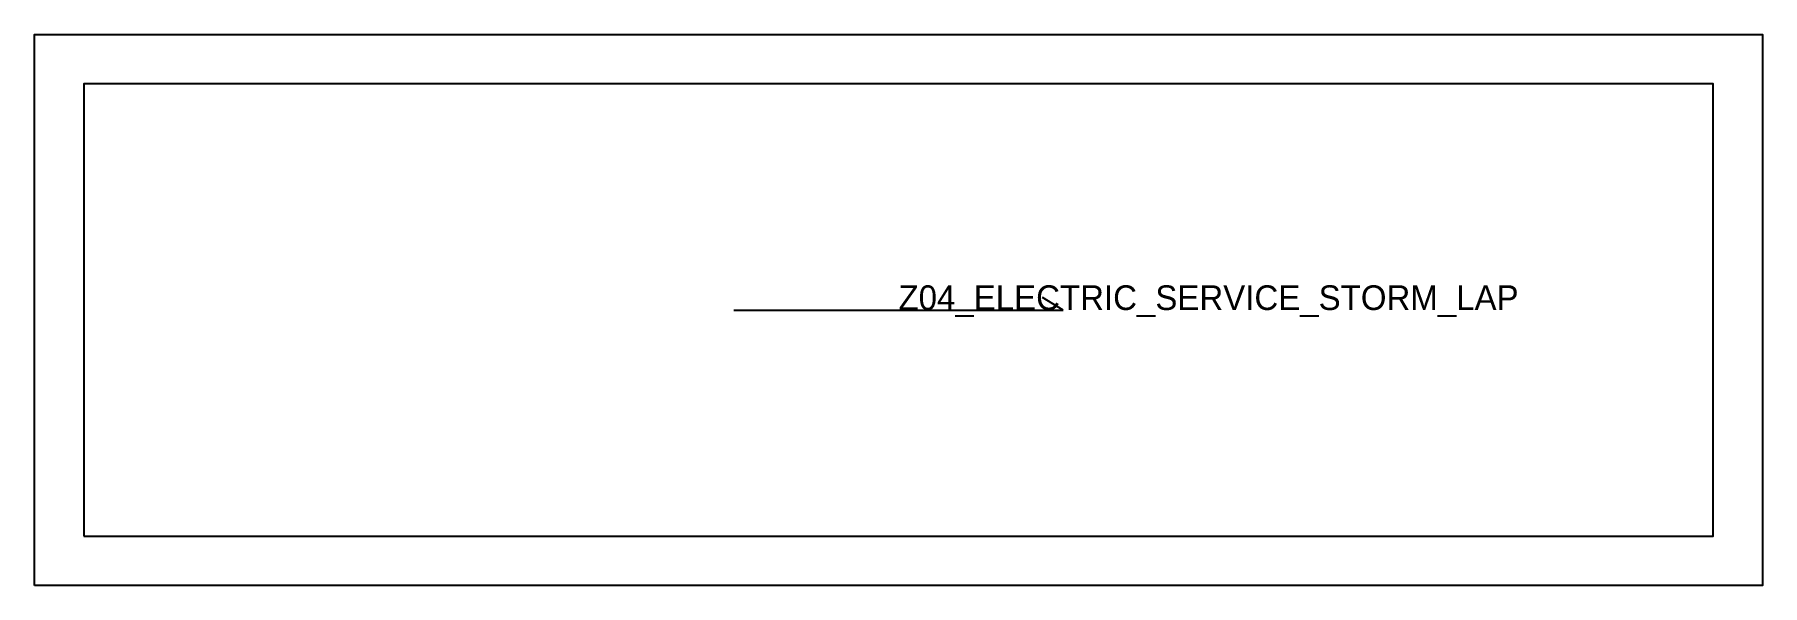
# Model space of a CAD drawing. Header units: millimetres. Extents: x -12 to 408, y -12 to 122.
import ezdxf

# ---------------------------------------------------------------- set-up
doc = ezdxf.new("R2010")
doc.units = ezdxf.units.MM
for name, color, linetype in [('CUT', 1, 'Continuous'), ('GRAIN', 3, 'Continuous'), ('LABEL', 7, 'Continuous'), ('SEW', 5, 'Continuous')]:
    doc.layers.add(name, color=color, linetype=linetype)

msp = doc.modelspace()

# ---------------------------------------------------------------- linework, layer by layer
at = {"layer": 'CUT'}
msp.add_lwpolyline([(-12, -12), (-12, 122), (407.96, 122), (407.96, -12), (-12, -12)], close=True, dxfattribs=at)
at = {"layer": 'GRAIN'}
for p, q in [((157.98, 55), (237.98, 55)), ((237.98, 55), (232.98, 58))]:
    msp.add_line(p, q, dxfattribs=at)
at = {"layer": 'SEW'}
msp.add_lwpolyline([(0, 0), (395.96, 0), (395.96, 110), (0, 110)], close=True, dxfattribs=at)

# ---------------------------------------------------------------- texts
at = {"layer": 'LABEL'}
msp.add_text('Z04_ELECTRIC_SERVICE_STORM_LAP', height=6, dxfattribs=at).set_placement((197.98, 55))

doc.saveas('drawing.dxf')
